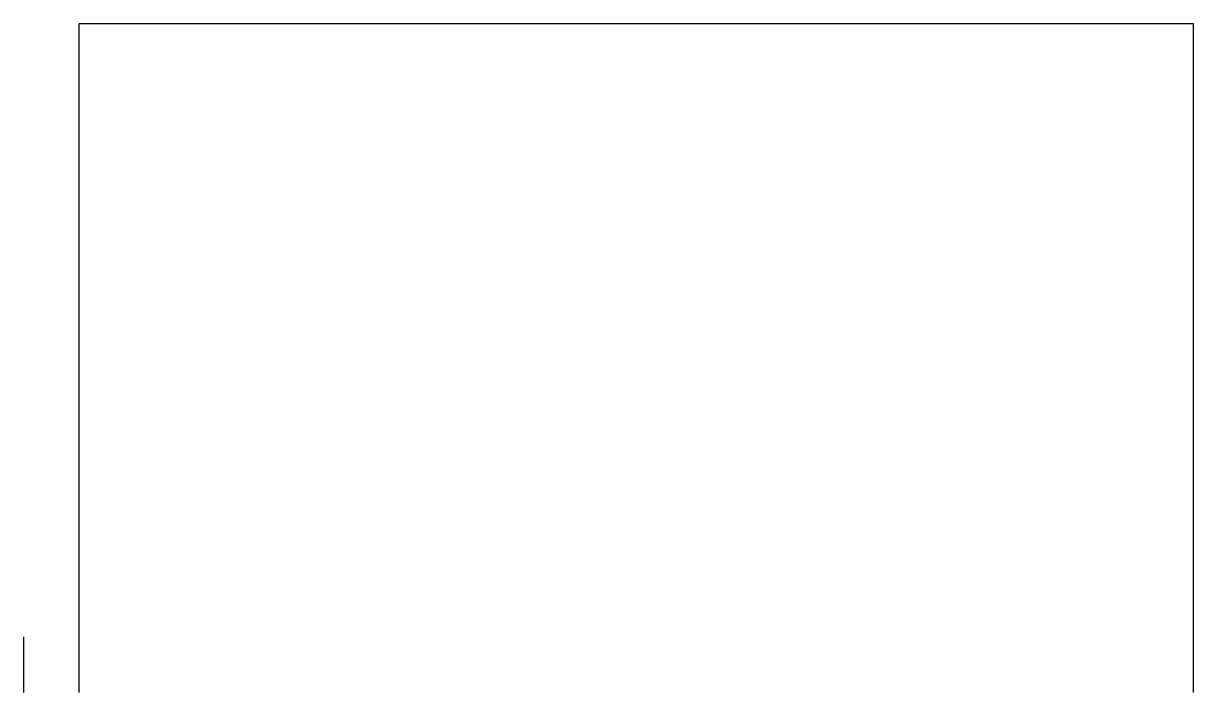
# Model space of a CAD drawing. Header units: inches. Extents: x 27 to 37.5, y 12 to 18.
import ezdxf

# ---------------------------------------------------------------- set-up
doc = ezdxf.new("R2010")
doc.units = ezdxf.units.IN
doc.header["$MEASUREMENT"] = 0

msp = doc.modelspace()

# ---------------------------------------------------------------- linework, layer by layer
for p, q in [((27.5, 18, 2.25), (27.5, 18, 7.25)), ((27.5, 12, 2.25), (27.5, 18, 2.25)), ((37.5, 12, 2.25), (37.5, 18, 2.25)), ((27, 12.5, 2.25), (27, 12, 2.25)), ((27.5, 12, 2.25), (27.5, 12, 2.25)), ((27.5, 12, 2.25), (27.5, 12, 2.25)), ((27.5, 12, 2.25), (27.5, 12, 2.25))]:
    msp.add_line(p, q)
at = {"extrusion": (0, -1, 0)}
msp.add_line((27.5, 12, 2.25), (27.5, 12, 2.25), dxfattribs=at)
msp.add_line((27.5, 12, 2.25), (27.5, 12, 2.25), dxfattribs=at)
msp.add_line((27.5, 12, 2.25), (27.5, 12, 2.25), dxfattribs=at)
for points, weights, knots in [([(27.5, 18, 7.25), (27.5, 18, 11.25), (31.5, 18, 11.25), (32.5, 18, 11.25), (33.5, 18, 11.25), (37.5, 18, 11.25), (37.5, 18, 7.25), (37.5, 18, 4.75), (37.5, 18, 2.25)], [1, 0.707106781187, 1, 1, 1, 0.707106781187, 1, 1, 1], [0, 0, 0, 1.570796, 1.570796, 2.570796, 2.570796, 4.141593, 4.141593, 5.141593, 5.141593, 5.141593]), ([(27.5, 18, 2.25), (27.5, 18, 4.75), (27.5, 18, 7.25), (27.5, 18, 11.25), (31.5, 18, 11.25), (32.5, 18, 11.25), (33.5, 18, 11.25), (37.5, 18, 11.25), (37.5, 18, 7.25), (37.5, 18, 4.75), (37.5, 18, 2.25)], [1, 1, 1, 0.707106781187, 1, 1, 1, 0.707106781187, 1, 1, 1], [0, 0, 0, 1, 1, 2.570796, 2.570796, 3.570796, 3.570796, 5.141593, 5.141593, 6.141593, 6.141593, 6.141593])]:
    msp.add_rational_spline(points, weights, degree=2, knots=knots)

doc.saveas('drawing.dxf')
